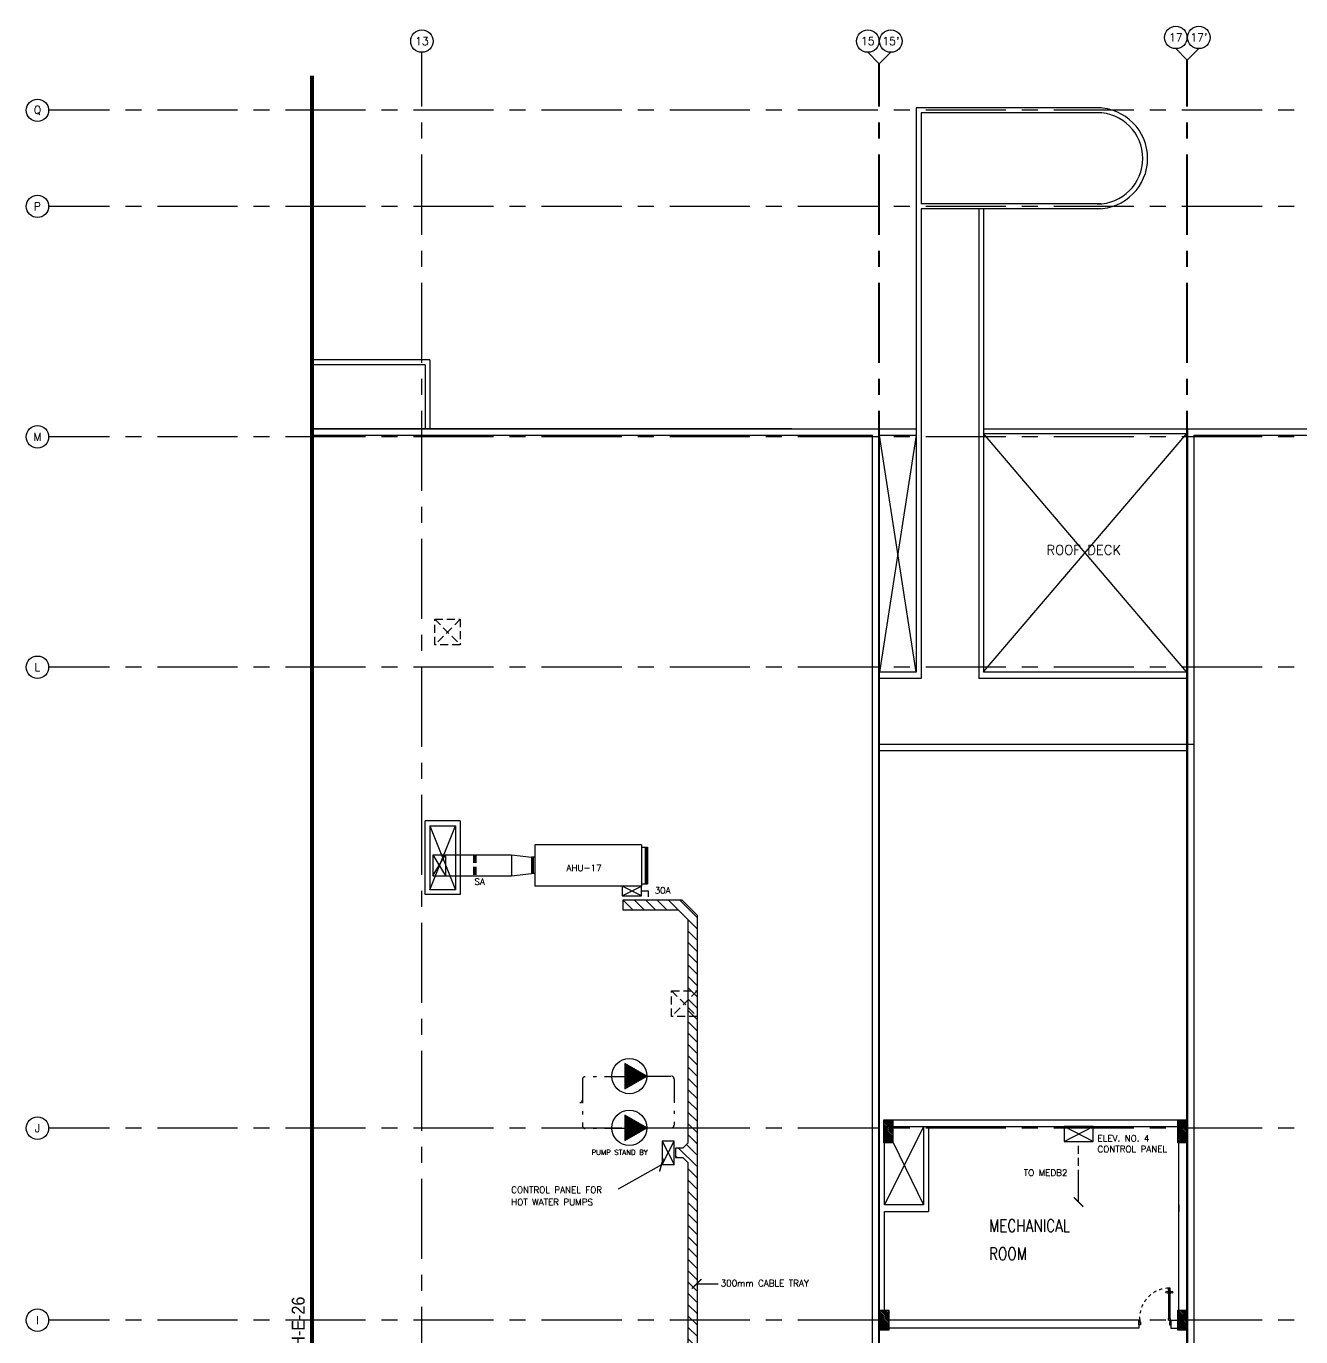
# Model space of a CAD drawing. Extents: x 88800.1 to 88879.5, y 39808.6 to 39887.1.
# Drawn here: x 88800.17 to 88839.98, y 39846.13 to 39887.08 of the extents above; entities that cross this region are included whole.
import ezdxf
from ezdxf.enums import TextEntityAlignment as Align

# ---------------------------------------------------------------- set-up
doc = ezdxf.new("R2010")
doc.units = 0
doc.header["$MEASUREMENT"] = 0
for name, pattern in [('2DASHES', [1.7, 0.75, -0.25, 0.1, -0.25, 0.1, -0.25]), ('CENTER2', [1.125, 0.75, -0.125, 0.125, -0.125]), ('CENTERX2', [4, 2.5, -0.5, 0.5, -0.5]), ('HIDDEN', [0.375, 0.25, -0.125])]:
    doc.linetypes.add(name, pattern=pattern)
doc.layers.get('0').update_dxf_attribs({"color": 9, "linetype": 'CONTINUOUS'})
for name, color, linetype in [('AX', 9, 'CONTINUOUS'), ('AX-CR', 7, 'CONTINUOUS'), ('AX-TXT', 6, 'CONTINUOUS'), ('AXES', 11, 'CENTERX2'), ('COL', 9, 'CONTINUOUS'), ('DOOR', 9, 'CONTINUOUS'), ('DOOR-NO', 11, 'CONTINUOUS'), ('DUCT', 11, 'CONTINUOUS'), ('E-HATCH', 11, 'CONTINUOUS'), ('E-SOCKETS', 4, 'CONTINUOUS'), ('E-TRAY', 2, 'CONTINUOUS'), ('EJ', 11, 'CONTINUOUS'), ('ELEV', 2, 'CONTINUOUS'), ('HAT', 9, 'CONTINUOUS'), ('PROJ-L', 9, 'CONTINUOUS'), ('RM-NAME', 2, 'CONTINUOUS'), ('ROOF', 9, 'CONTINUOUS'), ('SHAFT', 9, 'CONTINUOUS'), ('TXT', 6, 'CONTINUOUS'), ('TXT1', 2, 'CONTINUOUS'), ('WALL', 9, 'CONTINUOUS')]:
    doc.layers.add(name, color=color, linetype=linetype)
doc.styles.add('ROMANC', font='romanc', dxfattribs={"height": 0.1})
doc.styles.add('ROMANS', font='ROMANS.shx')
doc.styles.add('TTXT', font='ARIAL.TTF', dxfattribs={"width": 0.6})
doc.dimstyles.new('STANDARD in', dxfattribs={"dimtxt": 0.24, "dimasz": 0.1, "dimexe": 0.07, "dimexo": 0.07, "dimgap": 0.05, "dimtad": 1, "dimdec": 3, "dimzin": 0, "dimdsep": 46, "dimtxsty": 'ROMANS', "dimblk": 'ARCHTICK', "dimcen": 0.05, "dimdle": 0.05, "dimclrd": 4, "dimclre": 4, "dimclrt": 2, "dimadec": 0, "dimazin": 0, "dimtfac": 1, "dimtdec": 3, "dimtmove": 2, "dimatfit": 3, "dimldrblk": 'ARCHTICK', "dimfxl": 0, "dimtolj": 1, "dimtzin": 0, "dimarcsym": 0})

# ---------------------------------------------------------------- blocks, each defined once
blk = doc.blocks.new('AXU')
at = {"layer": 'AX-CR'}
blk.add_circle((0, 350), 350, dxfattribs=at)
at = {"layer": 'AX-TXT', "style": 'ROMANS'}
blk.add_attdef('AX', text='', height=250, dxfattribs=at).set_placement((0, 350), align=Align.MIDDLE)
blk = doc.blocks.new('AXL')
at = {"layer": 'AX-CR'}
blk.add_circle((-350, 0), 350, dxfattribs=at)
at = {"layer": 'AX-TXT', "style": 'ROMANS'}
blk.add_attdef('AX', text='', height=250, dxfattribs=at).set_placement((-350, 0), align=Align.MIDDLE)
blk = doc.blocks.new('C11')
at = {"layer": 'HAT'}
h = blk.add_hatch(dxfattribs=at)
h.set_pattern_fill('ANSI31', color=256, scale=300, style=0)
h.set_pattern_definition([(45, (-248556.182, -75061.005), (-26.5165043, 26.5165043), [])])
h.paths.add_polyline_path([(300, 700), (0, 700), (0, 350), (300, 350)])
h.paths.add_polyline_path([(300, 350), (0, 350), (0, 0), (300, 0)])
at = {"layer": 'COL'}
blk.add_lwpolyline([(300, 700), (300, 0), (0, 0), (0, 700)], close=True, dxfattribs=at)
blk = doc.blocks.new('STL-DR')
at = {"layer": 'DOOR', "color": 0, "linetype": 'ByBlock'}
blk.add_line((0, -150), (0, 0), dxfattribs=at)
at = {"layer": 'DOOR', "linetype": 'ByBlock'}
for p, q in [((50, 0), (0, 0)), ((50, -100), (50, 0)), ((0, -150), (25, -150)), ((25, -150), (25, -100)), ((25, -100), (50, -100)), ((25, -200), (25, -150)), ((75, -150), (25, -150)), ((25, -200), (25, -1100)), ((75, -200), (25, -200)), ((75, -150), (75, -200)), ((75, -1100), (75, -200)), ((950, 0), (1000, 0)), ((950, -100), (950, 0)), ((975, -100), (950, -100)), ((975, -150), (975, -100)), ((1000, -150), (975, -150)), ((1000, 0), (1000, -150)), ((9, -1055), (9, -990)), ((18, -990), (9, -990)), ((18, -1055), (9, -1055)), ((25, -978), (18, -978)), ((18, -978), (18, -1068)), ((18, -1055), (18, -990)), ((25, -1068), (18, -1068)), ((25, -1100), (25, -1150)), ((25, -1100), (75, -1100)), ((75, -1150), (25, -1150)), ((25, -1150), (75, -1150)), ((75, -978), (82, -978)), ((75, -1068), (82, -1068)), ((75, -1100), (75, -1150)), ((82, -978), (82, -1068)), ((82, -1055), (82, -990)), ((82, -990), (91, -990)), ((82, -1055), (91, -1055)), ((91, -1055), (91, -990))]:
    blk.add_line(p, q, dxfattribs=at)
for centre in [(-24, -1023), (124, -1023)]:
    blk.add_circle(centre, 32.4, dxfattribs=at)
at = {"layer": 'DOOR', "linetype": 'HIDDEN', "ltscale": 0.5}
blk.add_arc((50, -223), 928, 271.544, 4.4816, dxfattribs=at)
at = {"layer": 'WALL'}
for p, q in [((0, 0), (0, -150)), ((0, 0), (0, -150)), ((1000, 0), (1000, -150))]:
    blk.add_line(p, q, dxfattribs=at)

msp = doc.modelspace()

# ---------------------------------------------------------------- hatches: boundary and pattern name
at = {"layer": 'AX'}
h = msp.add_hatch(dxfattribs=at)
h.set_pattern_fill('ANSI31', color=2, scale=80, angle=180, style=0)
h.set_pattern_definition([(225.0000004, (88717.123195, 39949.15794), (0.00707106774, -0.00707106784), [])])
h.paths.add_polyline_path([(88819.557, 39854.277), (88818.869, 39854.674), (88818.869, 39853.88)])
h = msp.add_hatch(dxfattribs=at)
h.set_pattern_fill('ANSI31', color=2, scale=80, angle=180, style=0)
h.set_pattern_definition([(225.0000004, (88717.123195, 39947.543457), (0.00707106774, -0.00707106784), [])])
h.paths.add_polyline_path([(88819.557, 39852.662), (88818.869, 39853.059), (88818.869, 39852.265)])
at = {"layer": 'DOOR-NO'}
h = msp.add_hatch(dxfattribs=at)
h.set_pattern_fill('ANSI37', color=11, scale=100, angle=180, style=0)
h.set_pattern_definition([(225, (88810.461698, 40020.281941), (0.0088388347, -0.0088388348), []), (315, (88810.461698, 40020.281941), (0.0088388347, 0.0088388348), [])])
h.paths.add_polyline_path([(88816.007, 39861.115), (88815.957, 39861.115), (88815.957, 39860.609), (88816.007, 39860.609)])
at = {"layer": 'E-HATCH', "linetype": 'Continuous'}
h = msp.add_hatch(dxfattribs=at)
h.set_pattern_fill('ANSI31', color=256, scale=2, angle=90, style=0)
h.paths.add_polyline_path([(88856.435, 39844.943), (88856.248, 39845.131), (88847.97, 39845.131), (88847.77, 39845.331), (88847.77, 39853.319), (88847.97, 39853.519), (88852.639, 39853.519), (88852.789, 39853.669), (88857.389, 39853.669), (88857.489, 39853.569), (88857.489, 39850.821), (88857.639, 39850.821), (88857.639, 39853.631), (88857.451, 39853.819), (88852.786, 39853.819), (88852.636, 39853.969), (88852.636, 39855.734), (88852.336, 39855.734), (88852.336, 39853.969), (88852.186, 39853.819), (88841.148, 39853.819), (88840.998, 39853.969), (88840.998, 39855.734), (88840.698, 39855.734), (88840.698, 39853.845), (88841.024, 39853.519), (88847.17, 39853.519), (88847.37, 39853.319), (88847.37, 39845.781), (88847.17, 39845.581), (88821.283, 39845.581), (88821.133, 39845.731), (88821.133, 39859.294), (88820.657, 39859.77), (88818.802, 39859.77), (88818.802, 39859.47), (88820.533, 39859.47), (88820.833, 39859.17), (88820.833, 39852.181), (88820.683, 39852.031), (88820.454, 39852.031), (88820.454, 39851.731), (88820.683, 39851.731), (88820.833, 39851.581), (88820.833, 39845.731), (88820.683, 39845.581), (88809.096, 39845.581), (88809.096, 39844.981), (88839.481, 39844.981), (88839.781, 39844.681), (88839.781, 39824.369), (88840.215, 39823.935), (88847.071, 39823.935), (88847.071, 39824.335), (88846.006, 39824.335), (88845.856, 39824.485), (88845.856, 39825.133), (88845.556, 39825.133), (88845.556, 39824.485), (88845.406, 39824.335), (88843.091, 39824.335), (88842.941, 39824.485), (88842.941, 39825.116), (88842.641, 39825.116), (88842.641, 39824.485), (88842.491, 39824.335), (88840.381, 39824.335), (88840.181, 39824.535), (88840.181, 39830.691), (88840.331, 39830.841), (88842.061, 39830.841), (88842.061, 39831.141), (88840.331, 39831.141), (88840.181, 39831.291), (88840.181, 39844.681), (88840.481, 39844.981), (88856.185, 39844.981), (88856.285, 39844.881), (88856.285, 39838.862), (88856.473, 39838.674), (88859.766, 39838.674), (88859.866, 39838.574), (88859.866, 39834.966), (88859.766, 39834.866), (88856.745, 39834.866), (88856.745, 39834.716), (88859.828, 39834.716), (88860.016, 39834.904), (88860.016, 39838.637), (88859.828, 39838.824), (88856.535, 39838.824), (88856.435, 39838.924)])
at = {"layer": 'HAT'}
h = msp.add_hatch(dxfattribs=at)
h.set_pattern_fill('ANSI31', color=256, scale=300, style=0)
h.set_pattern_definition([(135, (89075.80645, 39777.140714), (0.0265165043, 0.0265165043), [])])
h.paths.add_polyline_path([(88826.95, 39852.902), (88827.25, 39852.902), (88827.25, 39852.552), (88826.95, 39852.552)])
h.paths.add_polyline_path([(88826.95, 39852.552), (88827.25, 39852.552), (88827.25, 39852.202), (88826.95, 39852.202)])
h = msp.add_hatch(dxfattribs=at)
h.set_pattern_fill('ANSI31', color=256, scale=300, style=0)
h.set_pattern_definition([(135, (89076.00218, 39791.640714), (0.0265165043, 0.0265165043), [])])
h.paths.add_polyline_path([(88826.826, 39846.952), (88827.126, 39846.952), (88827.126, 39846.652), (88826.826, 39846.652)])
h.paths.add_polyline_path([(88826.826, 39846.652), (88827.126, 39846.652), (88827.126, 39846.352), (88826.826, 39846.352)])
h = msp.add_hatch(dxfattribs=at)
h.set_pattern_fill('ANSI31', color=256, scale=0.3, style=0)
h.set_pattern_definition([(135, (89085.30218, 39791.640714), (0.0265165043, 0.0265165043), [])])
h.paths.add_polyline_path([(88836.126, 39846.952), (88836.426, 39846.952), (88836.426, 39846.652), (88836.126, 39846.652)])
h.paths.add_polyline_path([(88836.126, 39846.652), (88836.426, 39846.652), (88836.426, 39846.352), (88836.126, 39846.352)])

# ---------------------------------------------------------------- linework, layer by layer
at = {"layer": 'AX', "color": 2, "linetype": 'HIDDEN'}
for p, q in [((88814.139, 39861.187), (88814.139, 39860.537)), ((88814.173, 39861.187), (88814.173, 39860.537)), ((88814.213, 39861.187), (88814.213, 39860.537))]:
    msp.add_line(p, q, dxfattribs=at)
at = {"layer": 'AX', "color": 2}
for p, q in [((88819.557, 39854.277), (88818.869, 39854.674)), ((88818.869, 39854.674), (88818.869, 39853.88)), ((88818.869, 39853.88), (88819.557, 39854.277)), ((88819.557, 39852.662), (88818.869, 39853.059)), ((88818.869, 39853.059), (88818.869, 39852.265)), ((88818.869, 39852.265), (88819.557, 39852.662))]:
    msp.add_line(p, q, dxfattribs=at)
at = {"layer": 'AX', "color": 6, "linetype": '2DASHES'}
for p, q in [((88817.545, 39854.179), (88817.545, 39852.724)), ((88818.981, 39854.259), (88817.625, 39854.259)), ((88819.552, 39854.275), (88820.324, 39854.275)), ((88820.404, 39854.195), (88820.404, 39852.741)), ((88818.981, 39852.644), (88817.625, 39852.644)), ((88819.557, 39852.662), (88820.34, 39852.662))]:
    msp.add_line(p, q, dxfattribs=at)
at = {"layer": 'AX', "color": 3}
for centre, major_axis, start_param, end_param in [((88819.007, 39854.277), (0.388, 0.388), 5.497787, 11.780972), ((88817.465, 39853.531), (-0.0566, 0.0566), 2.356194, 3.926991), ((88819.007, 39852.662), (-0.388, 0.388), 3.926991, 10.210176)]:
    msp.add_ellipse(centre, major_axis=major_axis, ratio=1, start_param=start_param, end_param=end_param, dxfattribs=at)
at = {"layer": 'AX', "color": 6, "linetype": '2DASHES'}
for centre, major_axis, start_param, end_param in [((88817.625, 39854.179), (0.0566, 0.0566), 0.785398, 2.356194), ((88817.625, 39854.179), (0.0566, 0.0566), 0.785398, 2.356194), ((88820.324, 39854.195), (-0.0566, 0.0566), 3.926991, 5.497787), ((88820.324, 39854.195), (-0.0566, 0.0566), 3.926991, 5.497787), ((88817.465, 39853.531), (-0.0566, 0.0566), 2.356194, 3.926991), ((88817.625, 39852.724), (-0.0566, 0.0566), 0.785398, 2.356194), ((88817.625, 39852.724), (-0.0566, 0.0566), 0.785398, 2.356194), ((88820.324, 39852.741), (0.0566, 0.0566), 3.926991, 5.497787)]:
    msp.add_ellipse(centre, major_axis=major_axis, ratio=1, start_param=start_param, end_param=end_param, dxfattribs=at)
at = {"layer": 'AXES'}
for p, q in [((88812.53, 39808.567), (88812.53, 39886.264)), ((88826.806, 39885.914), (88826.456, 39886.264)), ((88826.826, 39885.914), (88827.176, 39886.264)), ((88836.426, 39886.03), (88836.076, 39886.38)), ((88836.426, 39808.567), (88836.426, 39886.03)), ((88836.426, 39808.567), (88836.426, 39886.03)), ((88836.446, 39886.03), (88836.796, 39886.38)), ((88836.446, 39808.567), (88836.446, 39886.03)), ((88836.446, 39808.567), (88836.446, 39886.03)), ((88826.806, 39808.567), (88826.806, 39885.914)), ((88826.826, 39808.567), (88826.826, 39885.914)), ((88878.77, 39884.452), (88800.871, 39884.452)), ((88878.77, 39881.452), (88800.871, 39881.452)), ((88878.77, 39874.252), (88800.871, 39874.252)), ((88878.77, 39867.052), (88800.871, 39867.052)), ((88878.77, 39852.652), (88800.871, 39852.652)), ((88878.77, 39846.652), (88800.871, 39846.652))]:
    msp.add_line(p, q, dxfattribs=at)
at = {"layer": 'COL'}
for p, q in [((88836.126, 39852.902), (88826.976, 39852.902)), ((88826.976, 39852.702), (88836.126, 39852.702)), ((88828.201, 39850.252), (88826.976, 39850.252)), ((88826.976, 39850.052), (88828.351, 39850.052))]:
    msp.add_line(p, q, dxfattribs=at)
for points in [[(88826.95, 39852.902), (88826.95, 39852.202), (88827.25, 39852.202), (88827.25, 39852.902)], [(88826.826, 39846.952), (88826.826, 39846.352), (88827.126, 39846.352), (88827.126, 39846.952)], [(88836.126, 39846.952), (88836.126, 39846.352), (88836.426, 39846.352), (88836.426, 39846.952)]]:
    msp.add_lwpolyline(points, close=True, dxfattribs=at)
at = {"layer": 'DOOR-NO'}
for p, q in [((88819.387, 39861.507), (88816.057, 39861.507)), ((88816.057, 39861.507), (88816.057, 39860.217)), ((88819.387, 39861.507), (88819.387, 39860.217)), ((88819.387, 39861.429), (88819.576, 39861.429)), ((88819.499, 39861.429), (88819.499, 39860.287)), ((88819.531, 39861.429), (88819.531, 39860.287)), ((88819.549, 39861.438), (88819.549, 39860.296)), ((88819.576, 39861.429), (88819.576, 39860.287)), ((88819.387, 39860.287), (88819.576, 39860.287)), ((88819.387, 39860.217), (88816.057, 39860.217))]:
    msp.add_line(p, q, dxfattribs=at)
at = {"layer": 'DUCT'}
for p, q in [((88812.871, 39861.187), (88815.333, 39861.187)), ((88812.871, 39861.187), (88812.871, 39860.537)), ((88813.271, 39861.187), (88813.271, 39860.537)), ((88815.333, 39861.187), (88815.333, 39860.537)), ((88815.333, 39861.187), (88815.957, 39861.115)), ((88816.057, 39861.115), (88815.957, 39861.115)), ((88812.871, 39860.537), (88815.333, 39860.537)), ((88815.333, 39860.537), (88815.957, 39860.609)), ((88816.057, 39860.609), (88815.957, 39860.609))]:
    msp.add_line(p, q, dxfattribs=at)
at = {"layer": 'DUCT', "color": 2}
for p, q in [((88812.871, 39860.537), (88813.271, 39861.187)), ((88812.871, 39861.187), (88813.271, 39860.537))]:
    msp.add_line(p, q, dxfattribs=at)
at = {"layer": 'DUCT', "color": 3}
for p, q in [((88815.957, 39861.115), (88815.957, 39860.609)), ((88816.007, 39861.115), (88816.007, 39860.609))]:
    msp.add_line(p, q, dxfattribs=at)
at = {"layer": 'E-SOCKETS'}
for p, q in [((88819.387, 39860.063), (88819.601, 39860.063)), ((88819.601, 39860.063), (88819.601, 39859.882))]:
    msp.add_line(p, q, dxfattribs=at)
at = {"layer": 'E-SOCKETS', "linetype": 'HIDDEN'}
msp.add_line((88833.042, 39851.104), (88833.042, 39852.238), dxfattribs=at)
at = {"layer": 'E-SOCKETS'}
for points in [[(88818.787, 39860.217), (88818.787, 39859.908), (88819.387, 39860.217), (88819.387, 39860.217)], [(88818.787, 39860.217), (88818.787, 39859.908), (88819.387, 39859.908), (88819.387, 39860.217)], [(88818.787, 39860.217), (88818.787, 39859.908), (88819.387, 39859.908), (88819.387, 39859.908)], [(88832.592, 39852.702), (88832.592, 39852.238), (88833.492, 39852.238), (88833.492, 39852.238)], [(88832.592, 39852.702), (88832.592, 39852.238), (88833.492, 39852.238), (88833.492, 39852.702)], [(88832.592, 39852.702), (88832.592, 39852.238), (88833.492, 39852.702), (88833.492, 39852.702)], [(88820.404, 39852.241), (88820.033, 39852.241), (88820.404, 39851.521), (88820.404, 39851.521)], [(88820.404, 39852.241), (88820.033, 39852.241), (88820.033, 39851.521), (88820.404, 39851.521)], [(88820.404, 39852.241), (88820.033, 39852.241), (88820.033, 39851.521), (88820.033, 39851.521)]]:
    msp.add_lwpolyline(points, close=True, dxfattribs=at)
at = {"layer": 'E-TRAY', "color": 4}
msp.add_lwpolyline([(88847.17, 39845.581), (88821.283, 39845.581), (88821.133, 39845.731), (88821.133, 39859.294), (88820.657, 39859.77), (88818.802, 39859.77), (88818.802, 39859.47), (88820.533, 39859.47), (88820.833, 39859.17), (88820.833, 39852.181), (88820.683, 39852.031), (88820.454, 39852.031), (88820.454, 39851.731), (88820.683, 39851.731), (88820.833, 39851.581), (88820.833, 39845.731), (88820.683, 39845.581), (88809.096, 39845.581), (88809.096, 39844.981), (88839.481, 39844.981), (88839.781, 39844.681), (88839.781, 39824.369), (88840.215, 39823.935)], dxfattribs=at)
at = {"layer": 'EJ', "color": 8}
for p, q in [((88836.426, 39815.182), (88836.426, 39874.352)), ((88836.446, 39815.182), (88836.446, 39874.502)), ((88826.806, 39864.452), (88826.806, 39866.702)), ((88826.826, 39864.452), (88826.826, 39866.702)), ((88826.806, 39852.902), (88826.806, 39864.452)), ((88826.826, 39852.902), (88826.826, 39864.452)), ((88836.446, 39864.452), (88836.446, 39846.402)), ((88826.826, 39850.252), (88826.826, 39852.902)), ((88826.806, 39846.952), (88826.806, 39852.202)), ((88826.806, 39850.177), (88826.806, 39846.902)), ((88826.826, 39846.952), (88826.826, 39850.052))]:
    msp.add_line(p, q, dxfattribs=at)
at = {"layer": 'ELEV', "linetype": 'CENTER2', "const_width": 0.12}
msp.add_lwpolyline([(88809.096, 39809.46), (88809.096, 39885.531)], dxfattribs=at)
at = {"layer": 'PROJ-L', "linetype": 'Continuous'}
for p, q in [((88812.78, 39876.652), (88809.096, 39876.652)), ((88812.78, 39876.652), (88809.096, 39876.652)), ((88812.78, 39876.652), (88812.78, 39874.502)), ((88812.78, 39876.652), (88812.78, 39874.502)), ((88812.63, 39876.502), (88809.096, 39876.502)), ((88812.63, 39876.502), (88809.096, 39876.502)), ((88812.63, 39876.502), (88812.63, 39874.502)), ((88812.63, 39876.502), (88812.63, 39874.502))]:
    msp.add_line(p, q, dxfattribs=at)
at = {"layer": 'ROOF'}
for p, q in [((88833.747, 39884.527), (88827.971, 39884.527)), ((88827.971, 39884.527), (88827.971, 39881.377)), ((88833.747, 39884.377), (88828.121, 39884.377)), ((88828.121, 39884.377), (88828.121, 39881.527)), ((88833.747, 39881.527), (88828.121, 39881.527)), ((88827.971, 39881.377), (88827.971, 39866.902)), ((88833.747, 39881.377), (88828.121, 39881.377)), ((88828.121, 39881.377), (88828.121, 39866.702)), ((88829.921, 39881.377), (88829.921, 39866.702)), ((88830.071, 39881.377), (88830.071, 39866.902)), ((88824.085, 39874.502), (88809.096, 39874.502)), ((88809.096, 39874.502), (88827.971, 39874.502)), ((88809.096, 39874.302), (88826.606, 39874.302)), ((88826.606, 39815.382), (88826.606, 39874.302)), ((88826.806, 39815.382), (88826.806, 39874.502)), ((88826.826, 39866.902), (88826.826, 39874.502)), ((88826.826, 39874.302), (88827.971, 39874.302)), ((88830.071, 39874.502), (88869.096, 39874.502)), ((88830.071, 39874.352), (88836.426, 39874.352)), ((88836.446, 39874.502), (88836.446, 39815.182)), ((88836.646, 39815.382), (88836.646, 39874.302)), ((88836.646, 39874.302), (88868.896, 39874.302)), ((88827.971, 39866.902), (88826.826, 39866.902)), ((88836.426, 39866.902), (88830.071, 39866.902)), ((88836.426, 39866.902), (88836.426, 39866.702)), ((88828.121, 39866.702), (88826.806, 39866.702)), ((88836.426, 39866.702), (88829.921, 39866.702)), ((88826.826, 39864.652), (88836.646, 39864.652)), ((88826.826, 39864.452), (88836.446, 39864.452))]:
    msp.add_line(p, q, dxfattribs=at)
at = {"layer": 'ROOF', "linetype": 'Continuous'}
for p, q in [((88828.201, 39852.702), (88826.976, 39850.252)), ((88827.25, 39852.202), (88828.201, 39850.252))]:
    msp.add_line(p, q, dxfattribs=at)
at = {"layer": 'ROOF'}
for radius, end in [(1.575, 89.9417), (1.425, 89.9495)]:
    msp.add_arc((88833.622, 39882.952), radius, 270, end, dxfattribs=at)
at = {"layer": 'SHAFT', "linetype": 'Continuous'}
for p, q in [((88827.971, 39874.302), (88826.826, 39866.902)), ((88827.971, 39866.902), (88826.826, 39874.302)), ((88836.426, 39866.902), (88830.071, 39874.352))]:
    msp.add_line(p, q, dxfattribs=at)
at = {"layer": 'SHAFT'}
for p, q in [((88830.071, 39866.912), (88836.426, 39874.352)), ((88812.78, 39860.102), (88813.58, 39862.102)), ((88812.78, 39862.102), (88813.58, 39860.102))]:
    msp.add_line(p, q, dxfattribs=at)
at = {"layer": 'SHAFT', "linetype": 'HIDDEN'}
for p, q in [((88812.93, 39868.552), (88813.73, 39867.752)), ((88813.73, 39868.552), (88812.93, 39867.752)), ((88820.33, 39856.942), (88821.13, 39856.142)), ((88821.13, 39856.942), (88820.33, 39856.142))]:
    msp.add_line(p, q, dxfattribs=at)
for points in [[(88812.93, 39868.552), (88813.73, 39868.552), (88813.73, 39867.752), (88812.93, 39867.752)], [(88820.33, 39856.942), (88821.13, 39856.942), (88821.13, 39856.142), (88820.33, 39856.142)]]:
    msp.add_lwpolyline(points, close=True, dxfattribs=at)
at = {"layer": 'WALL'}
for p, q in [((88813.73, 39862.252), (88812.63, 39862.252)), ((88812.63, 39859.952), (88812.63, 39862.252)), ((88812.78, 39862.102), (88812.78, 39860.102)), ((88812.78, 39862.102), (88813.58, 39862.102)), ((88813.58, 39862.102), (88813.58, 39860.102)), ((88813.73, 39862.252), (88813.73, 39859.952)), ((88813.73, 39859.952), (88812.63, 39859.952)), ((88813.58, 39860.102), (88812.78, 39860.102)), ((88828.201, 39852.702), (88828.201, 39850.252)), ((88828.351, 39852.702), (88828.351, 39850.052)), ((88826.976, 39850.252), (88826.976, 39852.202)), ((88836.176, 39846.952), (88836.176, 39852.202)), ((88836.426, 39852.302), (88836.426, 39846.402)), ((88826.976, 39846.952), (88826.976, 39850.052)), ((88836.176, 39850.252), (88836.176, 39850.052)), ((88834.926, 39846.402), (88826.826, 39846.402)), ((88834.926, 39846.652), (88827.126, 39846.652)), ((88834.926, 39846.652), (88834.926, 39846.402)), ((88835.926, 39846.652), (88836.126, 39846.652)), ((88835.926, 39846.652), (88835.926, 39846.402)), ((88835.926, 39846.402), (88836.126, 39846.402))]:
    msp.add_line(p, q, dxfattribs=at)

# ---------------------------------------------------------------- block references
at = {"layer": 'AX', "xscale": 0.001000000003841706, "yscale": 0.000999999996565748, "zscale": 0.001}
for name, p, values in [('AXU', (88812.53, 39886.264), {'AX': '13'}), ('AXU', (88812.53, 39886.264), {'AX': '13'}), ('AXL', (88800.871, 39884.452), {'AX': 'Q'}), ('AXL', (88800.871, 39881.452), {'AX': 'P'}), ('AXL', (88800.871, 39874.252), {'AX': 'M'}), ('AXL', (88800.871, 39867.052), {'AX': 'L'}), ('AXL', (88800.871, 39852.652), {'AX': 'J'}), ('AXL', (88800.871, 39846.652), {'AX': 'I'})]:
    msp.add_blockref(name, p, dxfattribs=at).add_auto_attribs(values)
at = {"layer": 'AXES', "xscale": 0.001000000003841706, "yscale": 0.000999999996565748, "zscale": 0.001}
for p, values in [((88812.53, 39886.264), {'AX': '13'}), ((88812.53, 39886.264), {'AX': '13'}), ((88826.456, 39886.264), {'AX': '15'}), ((88827.176, 39886.264), {'AX': "15'"}), ((88836.076, 39886.38), {'AX': '17'}), ((88836.796, 39886.38), {'AX': "17'"})]:
    msp.add_blockref('AXU', p, dxfattribs=at).add_auto_attribs(values)
at = {"layer": 'COL', "xscale": -0.001000000003841706, "yscale": 0.000999999996565748, "zscale": 0.001}
msp.add_blockref('C11', (88836.426, 39852.202), dxfattribs=at)
at = {"layer": 'DOOR', "color": 1, "xscale": 0.001000000003841706, "yscale": 0.000999999996565748, "zscale": 0.001, "rotation": 180}
msp.add_blockref('STL-DR', (88835.926, 39846.502), dxfattribs=at)

# ---------------------------------------------------------------- texts
at = {"layer": 'E-TRAY', "color": 4, "style": 'ROMANS'}
for s, p in [('30A', (88819.8, 39859.979)), ('CONTROL PANEL', (88833.631, 39851.897)), ('ELEV. NO. 4', (88833.631, 39852.232)), ('TO MEDB2', (88831.329, 39851.158)), ('CONTROL PANEL FOR', (88815.32, 39850.625)), ('HOT WATER PUMPS', (88815.32, 39850.241)), ('300mm CABLE TRAY', (88821.863, 39847.708))]:
    msp.add_text(s, height=0.2, dxfattribs=at).set_placement(p)
at = {"layer": 'RM-NAME', "color": 9, "style": 'ROMANC', "width": 1}
msp.add_text('ROOF DECK', height=0.3, dxfattribs=at).set_placement((88833.203, 39870.716), align=Align.MIDDLE)
at = {"layer": 'RM-NAME', "style": 'ROMANS', "width": 1}
for s, height, p in [('AHU-17', 0.2, (88817.594, 39860.784)), ('SA', 0.2, (88814.333, 39860.353)), ('PUMP STAND BY', 0.16, (88818.705, 39851.897))]:
    msp.add_text(s, height=height, dxfattribs=at).set_placement(p, align=Align.MIDDLE)
at = {"layer": 'TXT', "color": 9, "style": 'ROMANS', "width": 0.8}
for s, p in [('MECHANICAL', (88830.242, 39849.41)), ('ROOM', (88830.242, 39848.533))]:
    msp.add_text(s, height=0.3885, dxfattribs=at).set_placement(p)
at = {"layer": 'TXT1', "color": 6, "style": 'TTXT', "width": 0.9}
msp.add_text('MATCH LINE CONTINUATION SHEET No. MH-E-26', height=0.40118, rotation=90, dxfattribs=at).set_placement((88808.866, 39835.451))

# ---------------------------------------------------------------- leaders
at = {"linetype": 'Continuous'}
for points in [[(88820.01, 39851.501), (88818.656, 39850.742)], [(88821.11, 39847.79), (88821.788, 39847.79)]]:
    msp.add_leader(points, dimstyle='STANDARD in', override={"dimasz": 0.3, "dimgap": 0.05, "dimtad": 0}, dxfattribs=at)
at = {"layer": 'E-TRAY', "color": 4}
msp.add_leader([(88833.042, 39850.344), (88833.042, 39851.104)], dimstyle='STANDARD in', override={"dimasz": 0.3, "dimgap": 0.05, "dimtad": 0}, dxfattribs=at)

doc.saveas('drawing.dxf')
